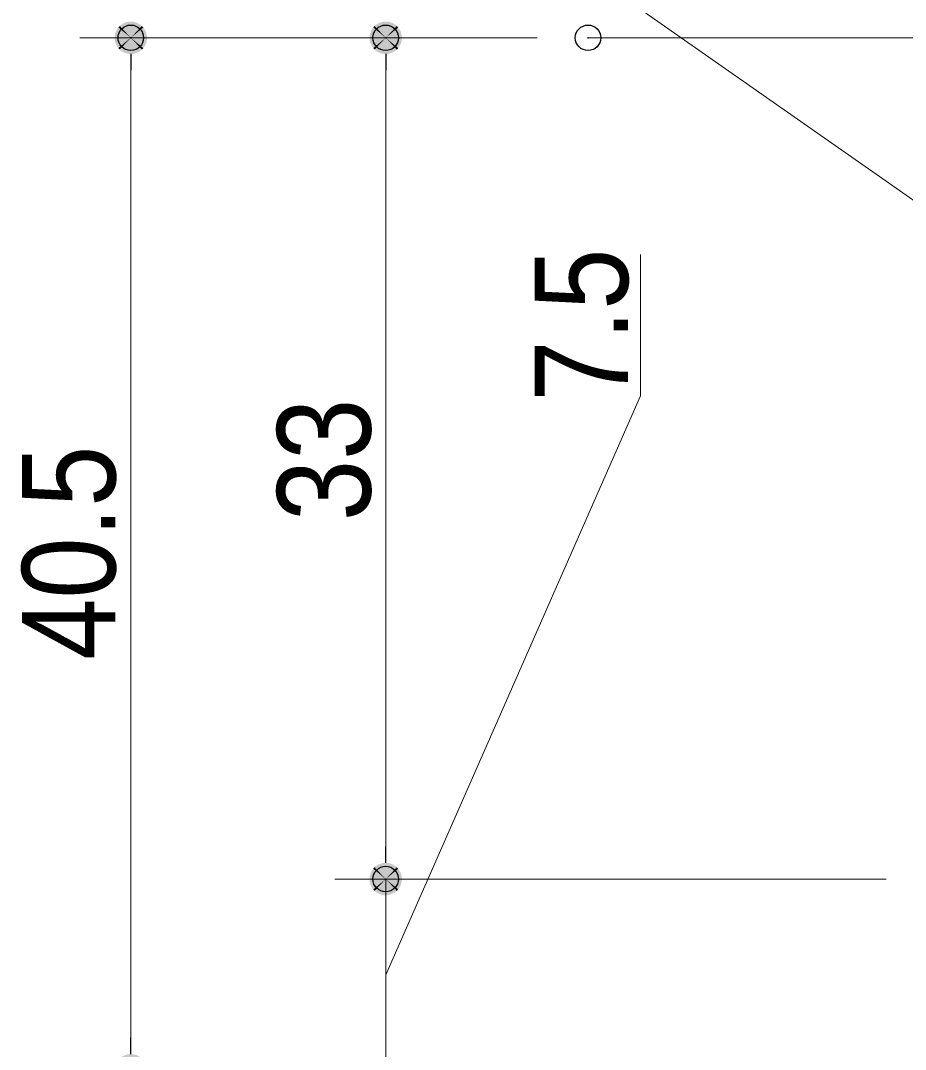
# Model space of a CAD drawing. Units: millimetres, scale not verified, with parts at other scales. Extents: x -6062 to 6062, y -3045 to 3045.
# Drawn here: x -118.9 to 228.2, y 603.2 to 1006.7 of the extents above; entities that cross this region are included whole.
import ezdxf
from ezdxf.enums import TextEntityAlignment as Align

# ---------------------------------------------------------------- set-up
doc = ezdxf.new("R2010")
doc.units = ezdxf.units.MM
doc.header["$LTSCALE"] = 20
doc.header["$PDMODE"] = 32
doc.header["$PDSIZE"] = 10
doc.linetypes.add('USER1', pattern=[10.5, 8, -0.5, 0.5, -0.5, 0.5, -0.5])
for name, color, linetype, lineweight in [('0-0_2寸法-1', 7, 'Continuous', 15), ('0-1_0', 7, 'Continuous', 25), ('0-3_2寸法-3', 7, 'Continuous', 15), ('0-4_2寸法-2', 7, 'Continuous', 15), ('0-6_3一般', 7, 'Continuous', 15)]:
    doc.layers.add(name, color=color, linetype=linetype, lineweight=lineweight)
doc.layers.add('0-2_Defpoints', color=7, linetype='Continuous')
doc.styles.add('ＭＳ Ｐゴシック', font='')
doc.styles.get('ＭＳ Ｐゴシック').set_extended_font_data('MS PGothic')

# ---------------------------------------------------------------- blocks, each defined once
blk = doc.blocks.new('_Dot')
at = {"layer": '0-1_0'}
blk.add_line((-10, 0), (-20, 0), dxfattribs=at)
for points in [[(0, 0), (-8.09, 5.88), (-7.29, 6.85)], [(0, 0), (-7.29, 6.85), (-6.37, 7.71)], [(0, 0), (-6.37, 7.71), (-5.36, 8.44)], [(0, 0), (-5.36, 8.44), (-4.26, 9.05)], [(0, 0), (-4.26, 9.05), (-3.09, 9.51)], [(0, 0), (-3.09, 9.51), (-1.87, 9.82)], [(0, 0), (-1.87, 9.82), (-0.63, 9.98)], [(0, 0), (-0.63, 9.98), (0.63, 9.98)], [(0, 0), (0.63, 9.98), (1.87, 9.82)], [(0, 0), (1.87, 9.82), (3.09, 9.51)], [(0, 0), (3.09, 9.51), (4.26, 9.05)], [(0, 0), (4.26, 9.05), (5.36, 8.44)], [(0, 0), (5.36, 8.44), (6.37, 7.71)], [(0, 0), (6.37, 7.71), (7.29, 6.85)], [(0, 0), (7.29, 6.85), (8.09, 5.88)], [(0, 0), (-10, 0), (-9.92, 1.25)], [(0, 0), (-9.92, -1.25), (-10, 0)], [(0, 0), (-9.92, 1.25), (-9.69, 2.49)], [(0, 0), (-9.69, -2.49), (-9.92, -1.25)], [(0, 0), (-9.69, 2.49), (-9.3, 3.68)], [(0, 0), (-9.3, -3.68), (-9.69, -2.49)], [(0, 0), (-9.3, 3.68), (-8.76, 4.82)], [(0, 0), (-8.76, -4.82), (-9.3, -3.68)], [(0, 0), (-8.76, 4.82), (-8.09, 5.88)], [(0, 0), (-8.09, -5.88), (-8.76, -4.82)], [(0, 0), (-7.29, -6.85), (-8.09, -5.88)], [(0, 0), (-6.37, -7.71), (-7.29, -6.85)], [(0, 0), (-5.36, -8.44), (-6.37, -7.71)], [(0, 0), (-4.26, -9.05), (-5.36, -8.44)], [(0, 0), (-3.09, -9.51), (-4.26, -9.05)], [(0, 0), (-1.87, -9.82), (-3.09, -9.51)], [(0, 0), (-0.63, -9.98), (-1.87, -9.82)], [(0, 0), (0.63, -9.98), (-0.63, -9.98)], [(0, 0), (8.09, 5.88), (8.76, 4.82)], [(0, 0), (8.76, 4.82), (9.3, 3.68)], [(0, 0), (9.3, 3.68), (9.69, 2.49)], [(0, 0), (9.69, 2.49), (9.92, 1.25)], [(0, 0), (9.92, 1.25), (10, 0)], [(0, 0), (1.87, -9.82), (0.63, -9.98)], [(0, 0), (3.09, -9.51), (1.87, -9.82)], [(0, 0), (4.26, -9.05), (3.09, -9.51)], [(0, 0), (5.36, -8.44), (4.26, -9.05)], [(0, 0), (6.37, -7.71), (5.36, -8.44)], [(0, 0), (7.29, -6.85), (6.37, -7.71)], [(0, 0), (8.09, -5.88), (7.29, -6.85)], [(0, 0), (8.76, -4.82), (8.09, -5.88)], [(0, 0), (9.3, -3.68), (8.76, -4.82)], [(0, 0), (9.69, -2.49), (9.3, -3.68)], [(0, 0), (9.92, -1.25), (9.69, -2.49)], [(0, 0), (10, 0), (9.92, -1.25)]]:
    blk.add_solid(points, dxfattribs=at)
blk = doc.blocks.new('グループ-15')
at = {"layer": '0-6_3一般', "linetype": 'USER1'}
blk.add_line((39236.2, 20000), (37823.7, 20000), dxfattribs=at)
at = {"layer": '0-6_3一般'}
blk.add_line((37823.7, 20000), (59163.7, 20000), dxfattribs=at)
blk = doc.blocks.new('グループ-17')
at = {"layer": '0-6_3一般'}
blk.add_blockref('グループ-15', (0, 0), dxfattribs=at)

msp = doc.modelspace()

# ---------------------------------------------------------------- linework, layer by layer
at = {"layer": '0-0_2寸法-1'}
for p, q in [((4.31, 1000), (-95.69, 1000)), ((83.68, 1000), (4.31, 1000)), ((-75.69, 607.71), (-75.69, 987.29)), ((24.31, 987.29), (24.31, 682.71)), ((220.68, 670), (4.31, 670))]:
    msp.add_line(p, q, dxfattribs=at)
at = {"layer": '0-2_Defpoints'}
for p in [(-75.69, 1000), (24.31, 1000), (103.68, 1000), (24.31, 670), (24.31, 670)]:
    msp.add_point(p, dxfattribs=at)
at = {"layer": '0-3_2寸法-3'}
msp.add_lwpolyline([(240.68, 929.74), (82.86, 1040.25), (-105.43, 1040.25)], dxfattribs=at)
at = {"layer": '0-4_2寸法-2'}
for p, q in [((24.31, 682.71), (24.31, 695.42)), ((220.68, 670), (4.31, 670)), ((24.31, 595), (24.31, 670))]:
    msp.add_line(p, q, dxfattribs=at)
msp.add_lwpolyline([(124.31, 915.01), (124.31, 859.58), (24.31, 632.5)], dxfattribs=at)

# ---------------------------------------------------------------- block references
at = {"layer": '0-0_2寸法-1', "xscale": 0.6356201, "yscale": 0.6356201}
for p, rotation in [((-75.69, 1000), 90), ((24.31, 1000), 90), ((24.31, 670), 270), ((-75.69, 595), 270)]:
    msp.add_blockref('_Dot', p, dxfattribs=dict(at, rotation=rotation))
at = {"layer": '0-4_2寸法-2', "xscale": 0.6356201, "yscale": 0.6356201, "rotation": 270}
msp.add_blockref('_Dot', (24.31, 670), dxfattribs=at)
at = {"layer": '0-6_3一般', "xscale": 0.05, "yscale": 0.05}
msp.add_blockref('グループ-17', (-1787.5, 0), dxfattribs=at)

# ---------------------------------------------------------------- texts
at = {"layer": '0-0_2寸法-1', "style": 'ＭＳ Ｐゴシック', "width": 0.9}
for s, p in [('33', (29.37, 810.41)), ('40.5', (-70.73, 756.01))]:
    msp.add_text(s, height=36.66, rotation=90, dxfattribs=at).set_placement(p, align=Align.BOTTOM_LEFT)
at = {"layer": '0-4_2寸法-2', "style": 'ＭＳ Ｐゴシック', "width": 0.9}
msp.add_text('7.5', height=36.66, rotation=90, dxfattribs=at).set_placement((130.37, 857.32), align=Align.BOTTOM_LEFT)

doc.saveas('drawing.dxf')
